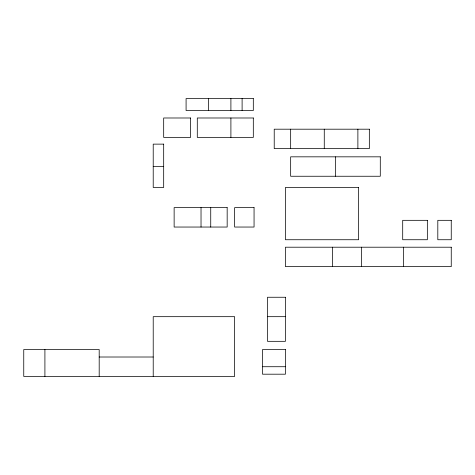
<?xml version="1.0" encoding="UTF-8"?>
<svg xmlns="http://www.w3.org/2000/svg" width="475" height="475" viewBox="0 0 475 475"><rect width="100%" height="100%" fill="white"/><g stroke="black" fill="none" stroke-linecap="round" stroke-linejoin="round"><path stroke-width="0.71" d="M153.217 166.541L163.679 166.541M267.502 316.677L285.428 316.677M99.192 357.01L153.217 357.01M262.521 366.724L285.428 366.724M403.447 247.208L403.447 266.629M361.617 247.208L361.617 266.629M357.883 129.194L357.883 148.616M335.475 156.833L335.475 176.249M332.488 247.208L332.488 266.629M324.271 129.194L324.271 148.616M290.658 129.194L290.658 148.616M242.107 98.568L242.107 110.521M230.903 98.568L230.903 110.521M230.903 117.99L230.903 137.412M210.734 207.623L210.734 227.044M208.495 98.568L208.495 110.521M201.026 207.623L201.026 227.044M153.217 376.432L153.217 316.677L234.638 316.677L234.638 376.432L23.75 376.432L23.75 349.541L99.192 349.541L99.192 376.432M44.911 349.541L44.911 376.432M253.312 98.568L186.087 98.568L186.087 110.521L253.312 110.521L253.312 98.568M190.57 117.99L163.679 117.99L163.679 137.412L190.57 137.412L190.57 117.99M253.312 117.99L197.291 117.99L197.291 137.412L253.312 137.412L253.312 117.99M369.336 129.194L274.223 129.194L274.223 148.616L369.336 148.616L369.336 129.194M163.679 144.133L153.217 144.133L153.217 187.453L163.679 187.453L163.679 144.133M380.291 156.833L290.658 156.833L290.658 176.249L380.291 176.249L380.291 156.833M358.631 187.453L285.428 187.453L285.428 239.738L358.631 239.738L358.631 187.453M227.169 207.623L174.135 207.623L174.135 227.044L227.169 227.044L227.169 207.623M254.06 207.623L234.638 207.623L234.638 227.044L254.06 227.044L254.06 207.623M427.346 220.323L402.699 220.323L402.699 239.738L427.346 239.738L427.346 220.323M451.25 220.323L437.808 220.323L437.808 239.738L451.25 239.738L451.25 220.323M451.25 247.208L285.428 247.208L285.428 266.629L451.25 266.629L451.25 247.208M285.428 297.255L267.502 297.255L267.502 341.323L285.428 341.323L285.428 297.255M285.428 349.541L262.521 349.541L262.521 374.193L285.428 374.193L285.428 349.541"/></g></svg>
